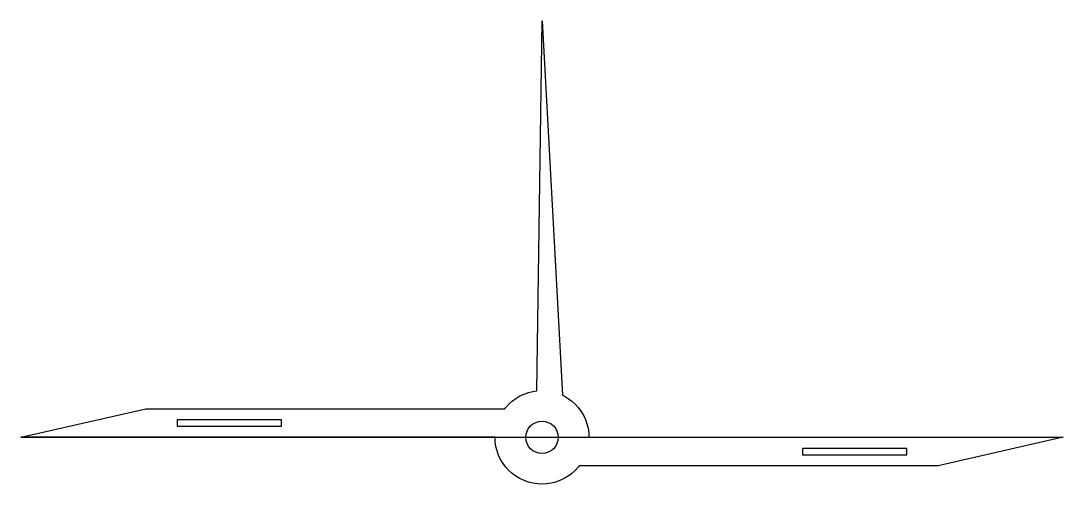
# Model space of a CAD drawing. Header units: millimetres. Extents: x -80 to 80, y -7 to 64.
import ezdxf

# ---------------------------------------------------------------- set-up
doc = ezdxf.new("R2010")
doc.units = ezdxf.units.MM
for name, color, linetype in [('CUT_INNER', 6, 'Continuous'), ('CUT_OUTER', 1, 'Continuous'), ('GUIDE', 3, 'Continuous')]:
    doc.layers.add(name, color=color, linetype=linetype)

msp = doc.modelspace()

# ---------------------------------------------------------------- linework, layer by layer
at = {"layer": 'CUT_INNER'}
for points in [[(-55.65, 1.6862), (-39.75, 1.6862), (-39.75, 2.6862), (-55.65, 2.6862)], [(39.75, -2.6862), (55.65, -2.6862), (55.65, -1.6862), (39.75, -1.6862)]]:
    msp.add_lwpolyline(points, close=True, dxfattribs=at)
msp.add_circle((0, 0), 2.465, dxfattribs=at)
at = {"layer": 'CUT_OUTER'}
msp.add_lwpolyline([(5.6544, -4.3725), (5.5309, -4.5391), (5.0593, -5.0593), (4.5391, -5.5309), (3.9751, -5.9492), (3.3728, -6.3101), (2.7381, -6.6104), (2.077, -6.8469), (1.3959, -7.0175), (0.7013, -7.1205), (0, -7.155), (-0.7013, -7.1205), (-1.3959, -7.0175), (-2.077, -6.8469), (-2.7381, -6.6104), (-3.3728, -6.3101), (-3.9751, -5.9492), (-4.5391, -5.5309), (-5.0593, -5.0593), (-5.5309, -4.5391), (-5.9492, -3.9751), (-6.3101, -3.3728), (-6.6104, -2.7381), (-6.8469, -2.077), (-7.0175, -1.3959), (-7.1205, -0.7013), (-7.155, 0), (-60.42, 0), (-79.5, 0), (-60.42, 4.3725), (-5.6544, 4.3725), (-5.5309, 4.5391), (-5.0593, 5.0593), (-4.5391, 5.5309), (-3.9751, 5.9492), (-3.3728, 6.3101), (-2.7381, 6.6104), (-2.077, 6.8469), (-1.3959, 7.0175), (-0.7745, 7.1097), (0.02, 63.6), (3.1471, 6.4169), (3.3728, 6.3101), (3.9751, 5.9492), (4.5391, 5.5309), (5.0593, 5.0593), (5.5309, 4.5391), (5.9492, 3.9751), (6.3101, 3.3728), (6.6104, 2.7381), (6.8469, 2.077), (7.0175, 1.3959), (7.1205, 0.7013), (7.155, 0), (79.5, 0), (60.42, -4.3725)], close=True, dxfattribs=at)
at = {"layer": 'GUIDE'}
msp.add_lwpolyline([(-79.5, 0), (79.5, 0)], dxfattribs=at)

doc.saveas('drawing.dxf')
